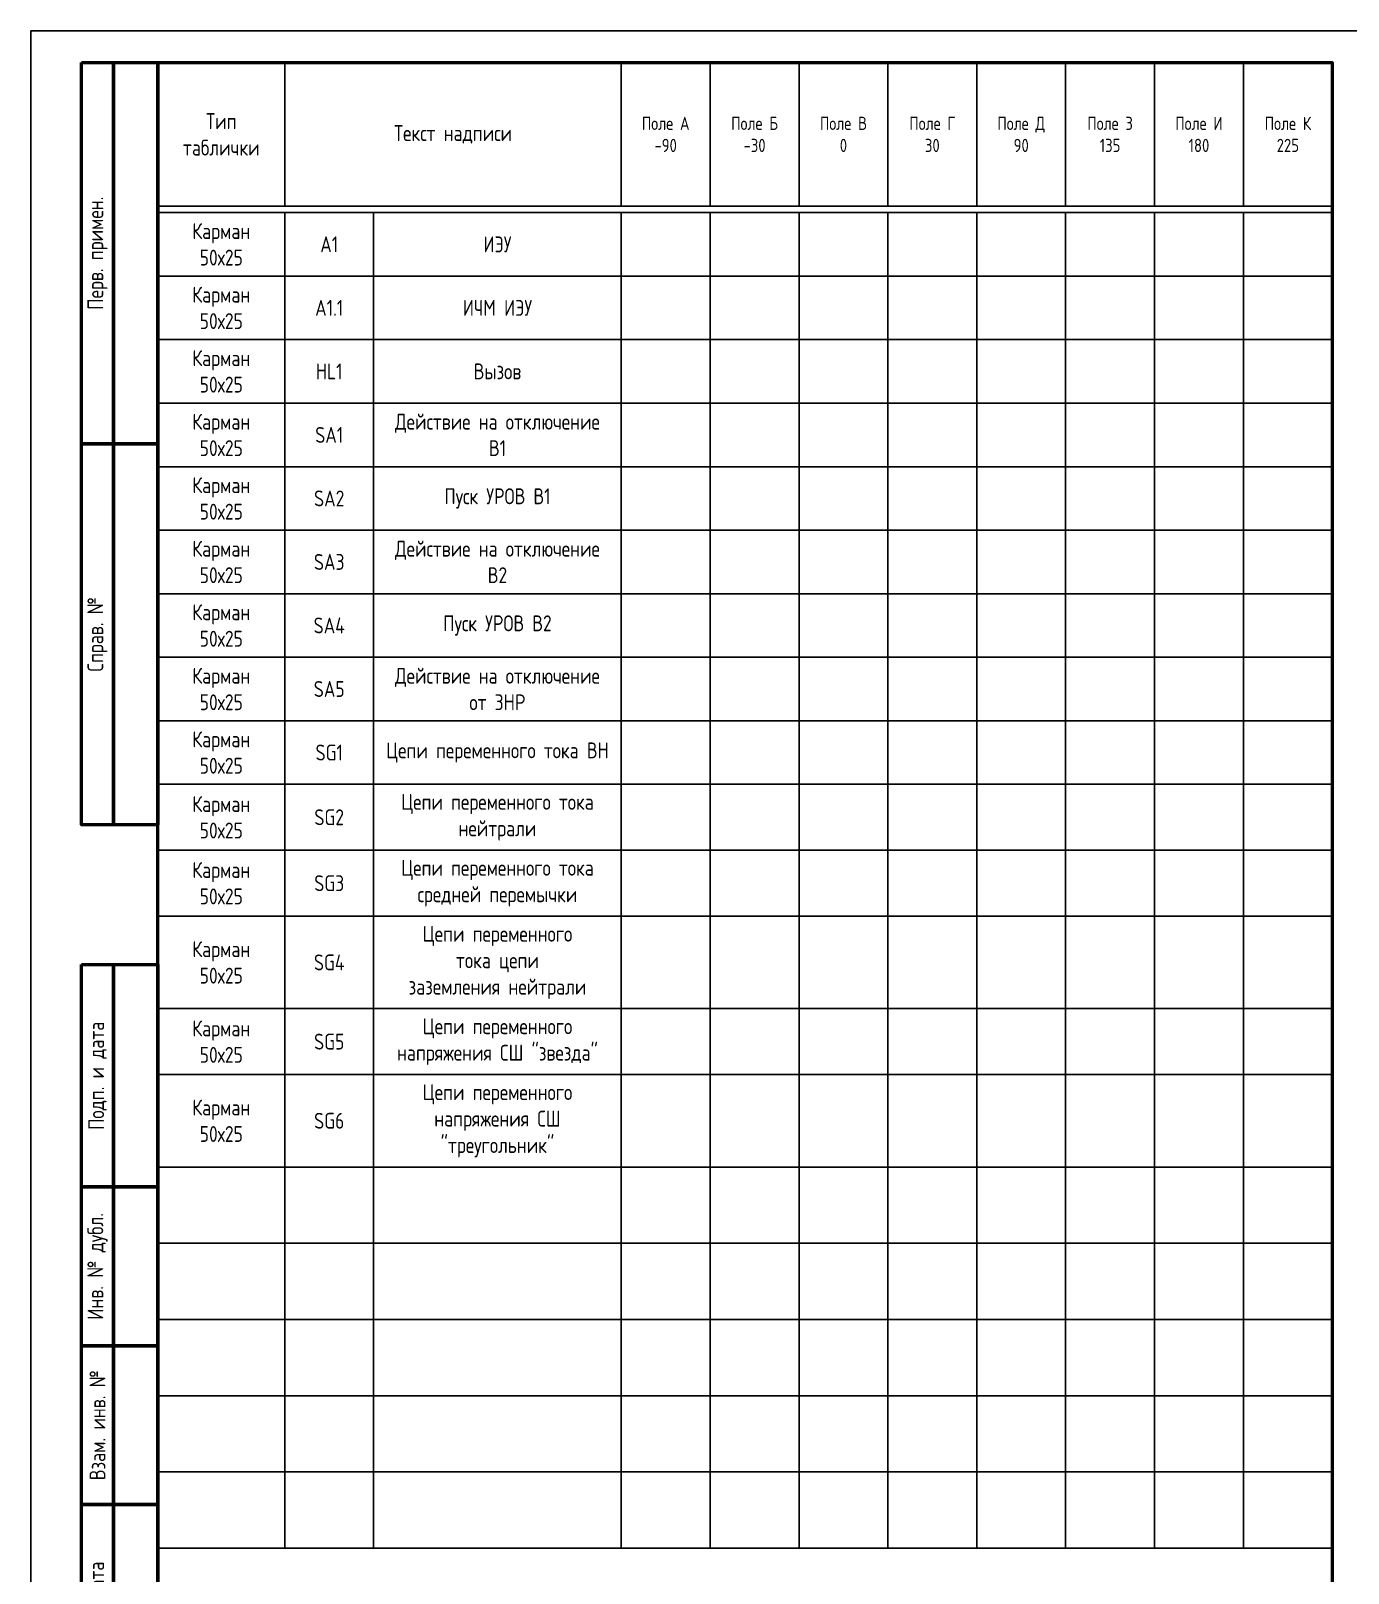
# Model space of a CAD drawing. Header units: millimetres. Extents: x -1117 to 4405, y -90 to 586.
# Drawn here: x -840 to -632.5, y 54.2 to 297 of the extents above; entities that cross this region are included whole.
import ezdxf

# ---------------------------------------------------------------- set-up
doc = ezdxf.new("R2010")
doc.units = ezdxf.units.MM
doc.styles.add('Gost_type_A', font='GOST_A.TTF')

# ---------------------------------------------------------------- blocks, each defined once
blk = doc.blocks.new('Штамп левый верхний')
at = {"lineweight": 50}
for points in [[(-12, 0), (-7, 0), (-7, -60), (-12, -60)], [(-7, 0), (0, 0), (0, -60), (-7, -60)], [(-12, -60), (-7, -60), (-7, -120), (-12, -120)], [(-7, -60), (0, -60), (0, -120), (-7, -120)]]:
    blk.add_lwpolyline(points, close=True, dxfattribs=at)
at = {"char_height": 2.5, "width": 60, "attachment_point": 5, "rotation": 90, "style": 'Gost_type_A'}
for s, insert in [('Перв. примен.', (-9.5, -30)), ('Справ. №', (-9.5, -90))]:
    blk.add_mtext(s, dxfattribs=dict(at, insert=insert))
blk = doc.blocks.new('Штамп левый нижний')
at = {"lineweight": 50}
for points in [[(-12, 145), (-7, 145), (-7, 110), (-12, 110)], [(-7, 145), (0, 145), (0, 110), (-7, 110)], [(-12, 110), (-7, 110), (-7, 85), (-12, 85)], [(-7, 110), (0, 110), (0, 85), (-7, 85)], [(-12, 85), (-7, 85), (-7, 60), (-12, 60)], [(-7, 85), (0, 85), (0, 60), (-7, 60)], [(-12, 60), (-7, 60), (-7, 25), (-12, 25)], [(-7, 60), (0, 60), (0, 25), (-7, 25)], [(-12, 25), (-7, 25), (-7, 0), (-12, 0)], [(-7, 25), (0, 25), (0, 0), (-7, 0)]]:
    blk.add_lwpolyline(points, close=True, dxfattribs=at)
at = {"char_height": 2.5, "attachment_point": 5, "rotation": 90, "style": 'Gost_type_A'}
for s, insert, width in [('Подп. и дата', (-9.5, 127.5), 35), ('Инв. № дубл.', (-9.5, 97.5), 25), ('Взам. инв. №', (-9.5, 72.5), 25), ('Подп. и дата', (-9.5, 42.5), 35), ('Инв. N подл.', (-9.5, 12.5), 25)]:
    blk.add_mtext(s, dxfattribs=dict(at, insert=insert, width=width))
blk = doc.blocks.new('Формат_А4')
blk.add_lwpolyline([(0, 297), (0, 0), (-210, 0), (-210, 297)], close=True)
at = {"lineweight": 50}
blk.add_lwpolyline([(-190, 292), (-5, 292), (-5, 5), (-190, 5)], close=True, dxfattribs=at)
blk = doc.blocks.new('*T26')
at = {"color": 0, "linetype": 'ByBlock', "lineweight": -2, "transparency": 16777216}
for p, q in [((0, 0), (185, 0)), ((0, 0), (0, -233.86)), ((20, 0), (20, -22.61)), ((73, 0), (73, -22.61)), ((87, 0), (87, -22.61)), ((101, 0), (101, -22.61)), ((115, 0), (115, -22.61)), ((129, 0), (129, -22.61)), ((143, 0), (143, -22.61)), ((157, 0), (157, -22.61)), ((171, 0), (171, -22.61)), ((185, 0), (185, -233.86)), ((210, 0), (395, 0)), ((210, 0), (210, -59.61)), ((230, 0), (230, -22.61)), ((283, 0), (283, -22.61)), ((297, 0), (297, -22.61)), ((311, 0), (311, -22.61)), ((325, 0), (325, -22.61)), ((339, 0), (339, -22.61)), ((353, 0), (353, -22.61)), ((367, 0), (367, -22.61)), ((381, 0), (381, -22.61)), ((395, 0), (395, -59.61)), ((0, -22.61), (185, -22.61)), ((0, -23.61), (185, -23.61)), ((20, -23.61), (20, -233.86)), ((34, -23.61), (34, -233.86)), ((73, -23.61), (73, -233.86)), ((87, -23.61), (87, -233.86)), ((101, -23.61), (101, -233.86)), ((115, -23.61), (115, -233.86)), ((129, -23.61), (129, -233.86)), ((143, -23.61), (143, -233.86)), ((157, -23.61), (157, -233.86)), ((171, -23.61), (171, -233.86)), ((210, -22.61), (395, -22.61)), ((210, -23.61), (395, -23.61)), ((230, -23.61), (230, -59.61)), ((244, -23.61), (244, -59.61)), ((283, -23.61), (283, -59.61)), ((297, -23.61), (297, -59.61)), ((311, -23.61), (311, -59.61)), ((325, -23.61), (325, -59.61)), ((339, -23.61), (339, -59.61)), ((353, -23.61), (353, -59.61)), ((367, -23.61), (367, -59.61)), ((381, -23.61), (381, -59.61)), ((0, -33.61), (185, -33.61)), ((210, -35.61), (395, -35.61)), ((0, -43.61), (185, -43.61)), ((210, -47.61), (395, -47.61)), ((0, -53.61), (185, -53.61)), ((210, -59.61), (395, -59.61)), ((0, -63.61), (185, -63.61)), ((0, -73.61), (185, -73.61)), ((0, -83.61), (185, -83.61)), ((0, -93.61), (185, -93.61)), ((0, -103.61), (185, -103.61)), ((0, -113.61), (185, -113.61)), ((0, -123.99), (185, -123.99)), ((0, -134.37), (185, -134.37)), ((0, -148.92), (185, -148.92)), ((0, -159.31), (185, -159.31)), ((0, -173.86), (185, -173.86)), ((0, -185.86), (185, -185.86)), ((0, -197.86), (185, -197.86)), ((0, -209.86), (185, -209.86)), ((0, -221.86), (185, -221.86)), ((0, -233.86), (185, -233.86))]:
    blk.add_line(p, q, dxfattribs=at)
at = {"color": 0, "transparency": 16777216, "char_height": 2.5, "attachment_point": 5, "style": 'Gost_type_A'}
for s, insert, width in [('Тип таблички', (10, -11.3), 17), ('{\\H0.83333x;\\C256;Поле А \\P-90}', (80, -11.3), 11), ('{\\H0.83333x;\\C256;Поле Б\\P-30}', (94, -11.3), 11), ('{\\H0.83333x;\\C256;Поле В\\P0}', (108, -11.3), 11), ('{\\H0.83333x;\\C256;Поле Г\\P30}', (122, -11.3), 11), ('{\\H0.83333x;\\C256;Поле Д\\P90}', (136, -11.3), 11), ('{\\H0.83333x;\\C256;Поле З\\P135}', (150, -11.3), 11), ('{\\H0.83333x;\\C256;Поле И\\P180}', (164, -11.3), 11), ('{\\H0.83333x;\\C256;Поле К\\P225}', (178, -11.3), 11), ('Тип таблички', (220, -11.3), 17), ('{\\H0.83333x;\\C256;Поле А \\P-90}', (290, -11.3), 11), ('{\\H0.83333x;\\C256;Поле Б\\P-30}', (304, -11.3), 11), ('{\\H0.83333x;\\C256;Поле В\\P0}', (318, -11.3), 11), ('{\\H0.83333x;\\C256;Поле Г\\P30}', (332, -11.3), 11), ('{\\H0.83333x;\\C256;Поле Д\\P90}', (346, -11.3), 11), ('{\\H0.83333x;\\C256;Поле З\\P135}', (360, -11.3), 11), ('{\\H0.83333x;\\C256;Поле И\\P180}', (374, -11.3), 11), ('{\\H0.83333x;\\C256;Поле К\\P225}', (388, -11.3), 11), ('Текст надписи', (46.5, -11.3), 50), ('Текст надписи', (256.5, -11.3), 50), ('Карман\\P50х25', (10, -28.61), 17), ('A1', (27, -28.61), 11), ('ИЭУ', (53.5, -28.61), 36), ('Карман\\P50х25', (10, -38.61), 17), ('A1.1', (27, -38.61), 11), ('ИЧМ ИЭУ', (53.5, -38.61), 36), ('Карман\\P50х25', (10, -48.61), 17), ('HL1', (27, -48.61), 11), ('Вызов', (53.5, -48.61), 36), ('Карман\\P50х25', (10, -58.61), 17), ('Действие на отключение\\PВ1', (53.5, -58.61), 36), ('SA1', (27, -58.61), 11), ('Карман\\P50х25', (10, -68.61), 17), ('SA2', (27, -68.61), 11), ('Пуск УРОВ В1', (53.5, -68.61), 36), ('Действие на отключение\\PВ2', (53.5, -78.61), 36), ('Карман\\P50х25', (10, -78.61), 17), ('SA3', (27, -78.61), 11), ('Карман\\P50х25', (10, -88.61), 17), ('SA4', (27, -88.61), 11), ('Пуск УРОВ В2', (53.5, -88.61), 36), ('Карман\\P50х25', (10, -98.61), 17), ('Действие на отключение\\Pот ЗНР', (53.5, -98.61), 36), ('SA5', (27, -98.61), 11), ('Карман\\P50х25', (10, -108.61), 17), ('SG1', (27, -108.61), 11), ('Цепи переменного тока ВН', (53.5, -108.61), 36), ('Карман\\P50х25', (10, -118.8), 17), ('{\\C256;Цепи переменного тока нейтрали}', (53.5, -118.8), 36), ('SG2', (27, -118.8), 11), ('Карман\\P50х25', (10, -129.18), 17), ('{\\C256;Цепи переменного тока средней перемычки}', (53.5, -129.18), 36), ('SG3', (27, -129.18), 11), ('{\\C256;Цепи переменного \\Pтока цепи\\Pзаземления нейтрали}', (53.5, -141.65), 36), ('Карман\\P50х25', (10, -141.65), 17), ('SG4', (27, -141.65), 11), ('{\\C256;Цепи переменного напряжения СШ "звезда"}', (53.5, -154.12), 36), ('Карман\\P50х25', (10, -154.12), 17), ('SG5', (27, -154.12), 11), ('{\\C256;Цепи переменного напряжения СШ "треугольник"}', (53.5, -166.58), 36), ('Карман\\P50х25', (10, -166.58), 17), ('SG6', (27, -166.58), 11)]:
    blk.add_mtext(s, dxfattribs=dict(at, insert=insert, width=width))

msp = doc.modelspace()

# ---------------------------------------------------------------- block references
at = {"color": 1}
for name, p in [('Формат_А4', (-630, 0)), ('Штамп левый верхний', (-820, 292)), ('Штамп левый нижний', (-820, 5))]:
    msp.add_blockref(name, p, dxfattribs=at)
msp.add_blockref('*T26', (-820, 292))

doc.saveas('drawing.dxf')
